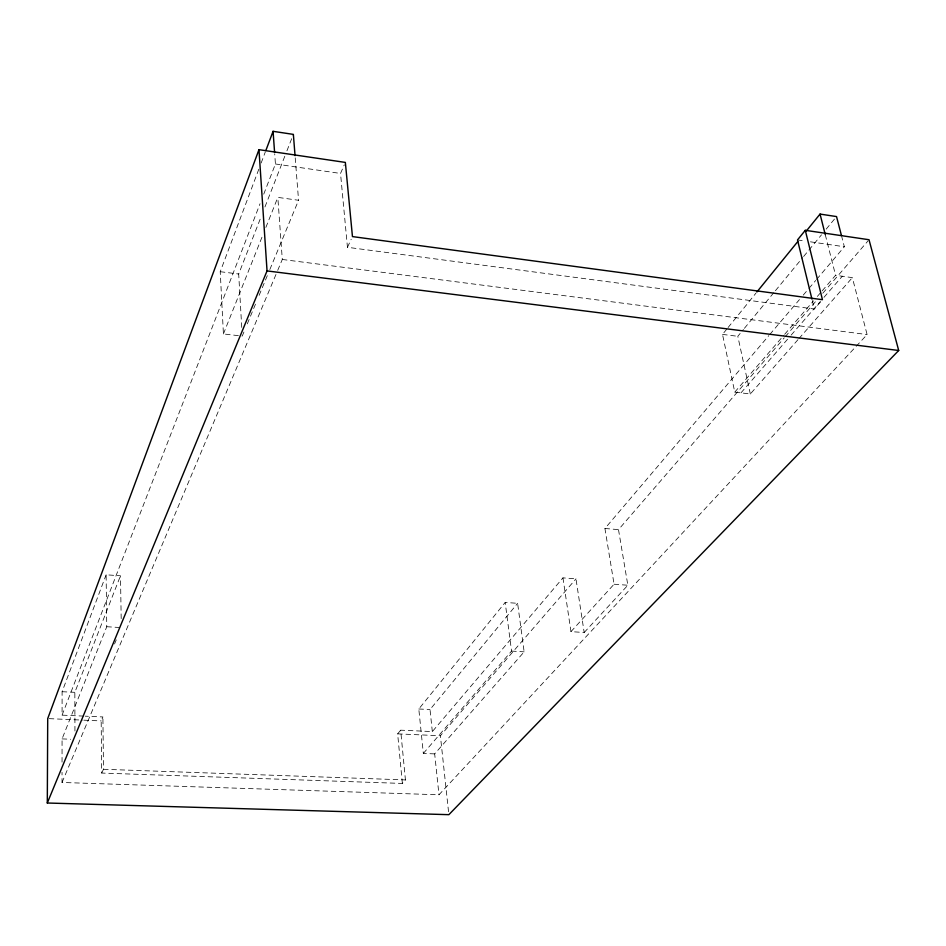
<?xml version="1.0" encoding="UTF-8"?>
<svg xmlns="http://www.w3.org/2000/svg" width="946" height="946" viewBox="0 0 946 946"><rect width="100%" height="100%" fill="white"/><g stroke="black" fill="none" stroke-linecap="round" stroke-linejoin="round"><path stroke-width="0.71" stroke-dasharray="4.73 3.55" d="M822.145 290.871L835.578 275.298L852.358 277.639L867.104 334.565L438.979 794.782L62.034 782.472L62.034 772.303M62.046 762.133L62.069 738.897L106.756 626.725L106.118 574.801L120.485 575.795L121.194 618.968M83.745 716.11L62.081 715.141L62.105 691.715L106.118 574.801M243.926 332.022L242.235 336.09L223.422 333.95L220.229 271.703L259.086 168.483M261.167 162.984L265.306 151.975M62.081 715.141L260.032 203.757M263.745 194.155L275.428 163.977L274.718 154.044M74.947 731.045L74.84 692.33L120.485 575.795M241.738 327.434L238.688 274.009L261.202 216.516M264.951 206.938L284.793 156.291M286.934 150.816L293.366 134.391M223.422 333.95L262.598 235.625M265.861 227.43L277.828 197.383L298.558 200.28L295.152 157.048M114.561 643.966L116.252 639.874M247.308 323.863L255.751 303.5M259.133 295.341L267.588 274.979M269.835 269.539L298.558 200.28M62.034 782.472L277.131 271.727M277.71 270.367L282.298 259.464L277.828 197.383M562.953 577.864L570.97 631.644L584.179 632.496L575.972 578.846L562.953 577.864L432.334 731.577L400.655 730.17L405.432 779.918L402.369 783.442L101.707 773.059L101.175 720.923L102.901 716.95L85.223 716.169M820.655 301.762L814.364 309.011L347.454 247.296L340.525 173.449L344.273 164.876M101.707 773.059L103.481 769.275L102.901 716.95M347.454 247.296L351.203 239.267M402.369 783.442L397.651 733.871L400.655 730.17M434.675 753.891L423.335 753.43L418.806 708.992L505.188 602.448L517.616 603.312L524.143 651.853L434.675 753.891L438.979 794.782M797.951 339.685L750.332 393.985L734.77 392.117L722.508 334.399L727.155 328.664M728.089 327.517L755.949 293.142M432.334 731.577L430.016 709.535L517.616 603.312M750.332 393.985L737.809 336.303L743.45 329.468M744.396 328.321L774.478 291.841M775.424 290.694L802.693 257.631M803.627 256.484L821.495 234.821M826.201 229.121L834.656 218.857M570.97 631.644L614.072 584.214L604.932 528.483L768.85 335.594M769.808 334.47L799.441 299.61M803.26 295.105L808.038 289.488M808.996 288.364L815.688 280.489M816.646 279.366L844.352 246.752L841.869 237.15M423.335 753.43L511.55 651.085L505.188 602.448M734.77 392.117L783.737 335.381M784.695 334.269L813.501 300.887M817.344 296.429L821.175 291.983M448.546 811.751L440.387 735.74L575.972 578.846M584.179 632.496L627.848 585.243L618.495 529.63L784.234 337.852M785.192 336.729L816.989 299.941M822.772 293.248L868.061 240.84M741.002 392.827L790.206 336.197M791.175 335.085L820.111 301.774M823.978 297.328L842.307 276.232M798.921 338.585L852.358 277.639M103.481 769.275L405.432 779.918M62.069 738.897L70.666 739.24M49.168 718.653L82.385 720.107M83.839 720.166L101.175 720.923M397.651 733.871L440.387 735.74M62.105 691.715L74.84 692.33M418.806 708.992L430.016 709.535M106.756 626.725L119.882 627.517M511.55 651.085L524.143 651.853M614.072 584.214L627.848 585.243M604.932 528.483L618.495 529.63M220.229 271.703L238.688 274.009M722.508 334.399L737.809 336.303M282.298 259.464L867.104 334.565M275.428 163.977L340.525 173.449M797.502 239.929L804.703 240.982M810.462 241.821L844.352 246.752M825.279 234.703L835.578 275.298M812.295 300.544L814.364 309.011"/><path stroke-width="1.42" d="M47.3 803.012L47.714 718.593L258.968 149.669L345.349 162.416L352.456 236.595L822.452 299.693L805.294 230.316L869.019 239.728L898.7 350.493L448.865 814.672L47.3 803.012L267.044 270.911L258.968 149.669M265.826 150.591L273.075 131.328L293.366 134.391L295.046 155.641M805.294 230.316L797.502 239.929L811.952 299.137M756.883 291.995L797.762 241.585M806.122 231.273L820.052 214.08L836.536 216.575L841.514 235.779M267.044 270.911L898.7 350.493M820.052 214.08L825.279 234.703M273.075 131.328L274.612 152.625"/></g></svg>
